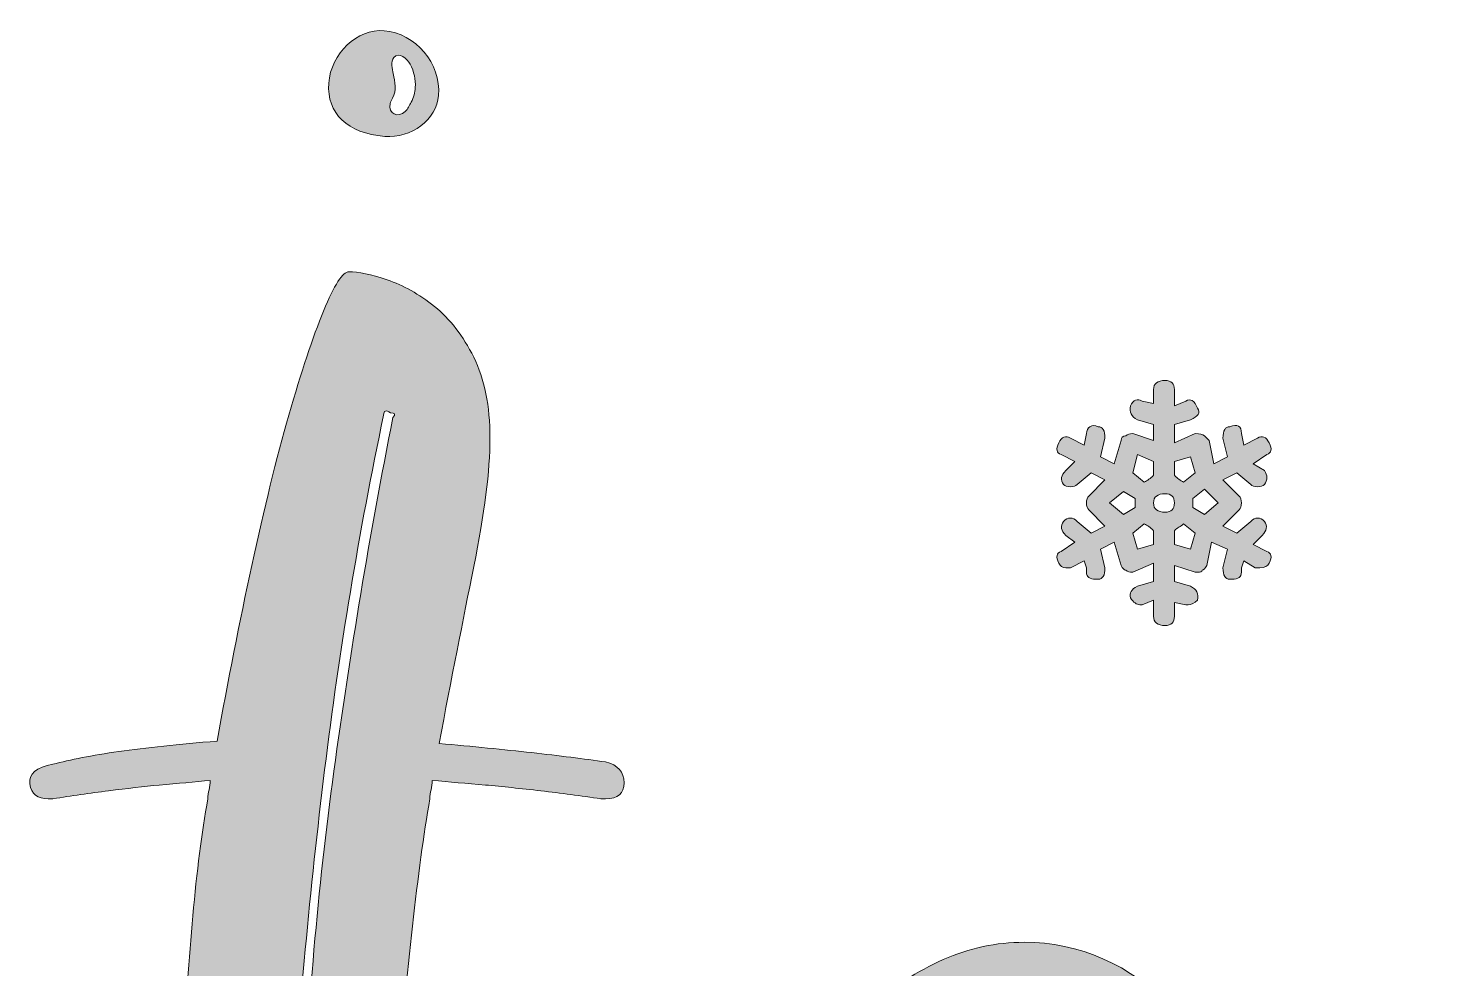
# Model space of a CAD drawing. Header units: inches. Extents: x 89 to 991, y -981 to -100.
# Drawn here: x 620.8 to 842.5, y -246.6 to -99.6 of the extents above; entities that cross this region are included whole.
import ezdxf

# ---------------------------------------------------------------- set-up
doc = ezdxf.new("R2010")
doc.units = ezdxf.units.IN
doc.header["$MEASUREMENT"] = 0
doc.layers.add('Layer 1', color=7, linetype='Continuous')

# ---------------------------------------------------------------- blocks, each defined once
blk = doc.blocks.new('block 2')
at = {"layer": 'Layer 1', "true_color": 0xffffff}
h = blk.add_hatch(color=7, dxfattribs=at)
h.dxf.hatch_style = 2
edge = h.paths.add_edge_path()
edge.add_spline(control_points=[(676.56, -116.46), (680.73, -116.8), (684.67, -113.8), (684.97, -110.07), (685.37, -105.05), (681.42, -100.34), (676.45, -99.92), (672.3, -99.56), (668.13, -103.51), (667.8, -108.13), (667.46, -112.87), (670.74, -115.98), (676.56, -116.46)], knot_values=[0, 0, 0, 0, 1, 1, 1, 2, 2, 2, 3, 3, 3, 4, 4, 4, 4], degree=3, periodic=1)
edge = h.paths.add_edge_path()
edge.add_spline(control_points=[(677.39, -111.32), (677.45, -111.02), (677.63, -110.77), (677.77, -110.5), (678.47, -109.25), (678.14, -107.97), (677.87, -106.64), (677.73, -105.92), (677.44, -104.75), (677.98, -104.11), (678.81, -103.13), (680.12, -104.37), (680.53, -105.16), (681.14, -106.32), (681.44, -107.58), (681.34, -108.82), (681.29, -109.6), (681.08, -110.36), (680.71, -111.1), (680.44, -111.62), (680.17, -112.15), (679.76, -112.57), (678.66, -113.65), (677.04, -112.93), (677.39, -111.32)], knot_values=[0, 0, 0, 0, 1, 1, 1, 2, 2, 2, 3, 3, 3, 4, 4, 4, 5, 5, 5, 6, 6, 6, 7, 7, 7, 8, 8, 8, 8], degree=3, periodic=1)
h = blk.add_hatch(color=7, dxfattribs=at)
h.dxf.hatch_style = 2
edge = h.paths.add_edge_path()
edge.add_spline(control_points=[(623.94, -220.08), (623.94, -220.08), (624.67, -220.08), (624.67, -220.08), (627.56, -219.6), (630.46, -219.18), (633.35, -218.82), (636.24, -218.46), (638.9, -218.16), (641.3, -217.91), (644.2, -217.68), (646.85, -217.43), (649.26, -217.19), (649.26, -217.68), (649.2, -218.16), (649.08, -218.64), (648.95, -219.12), (648.9, -219.6), (648.9, -220.08), (647.93, -225.39), (647.15, -231.48), (646.55, -238.35), (645.94, -245.22), (645.4, -252.03), (644.92, -258.78), (644.44, -265.53), (644.08, -271.92), (643.84, -277.95), (643.6, -283.98), (643.48, -288.8), (643.48, -292.41), (643.48, -309.77), (644.8, -325.68), (647.45, -340.15), (650.1, -354.61), (653.6, -367.09), (657.94, -377.58), (662.28, -388.07), (667.28, -396.2), (672.95, -401.99), (678.61, -407.77), (684.34, -410.67), (690.13, -410.67), (695.91, -410.67), (701.27, -408.01), (706.22, -402.71), (711.16, -397.4), (715.62, -390.71), (719.6, -382.64), (723.58, -374.57), (727.13, -365.82), (730.27, -356.42), (731.52, -352.67), (732.66, -349.04), (733.73, -345.48), (735.17, -348.37), (736.95, -351.12), (739.13, -353.71), (745.51, -361.3), (754.98, -365.1), (767.52, -365.1), (775.95, -365.1), (782.94, -361.85), (788.49, -355.34), (794.03, -348.83), (798.49, -340.99), (801.87, -331.83), (809.1, -331.83), (815.13, -330.56), (819.95, -328.03), (824.77, -325.5), (828.75, -322.55), (831.88, -319.17), (835.02, -315.8), (837.37, -312.3), (838.94, -308.69), (840.5, -305.07), (841.52, -302.06), (842.01, -299.64), (842.49, -297.72), (841.89, -296.75), (840.2, -296.75), (839.72, -296.75), (839.24, -296.93), (838.76, -297.29), (838.27, -297.66), (837.91, -298.44), (837.67, -299.64), (837.19, -301.81), (836.23, -304.47), (834.78, -307.6), (833.33, -310.74), (831.22, -313.69), (828.45, -316.46), (825.68, -319.24), (822.3, -321.59), (818.32, -323.51), (814.35, -325.44), (809.47, -326.41), (803.68, -326.41), (805.85, -318.93), (807.48, -311.34), (808.56, -303.62), (809.65, -295.91), (810.19, -288.8), (810.19, -282.29), (810.19, -269.51), (806.75, -259.68), (799.88, -252.81), (793.01, -245.94), (785.23, -242.51), (776.55, -242.51), (772.22, -242.51), (767.99, -243.41), (763.9, -245.22), (759.8, -247.03), (756.12, -249.44), (752.87, -252.45), (749.61, -255.47), (746.96, -259.02), (744.91, -263.12), (742.86, -267.22), (741.84, -271.68), (741.84, -276.5), (741.84, -278.91), (742.07, -281.56), (742.56, -284.46), (743.04, -287.35), (743.88, -290.48), (745.09, -293.86), (744.24, -294.71), (743.43, -295.62), (742.62, -296.53), (741.71, -296.78), (741.05, -297.59), (740.62, -298.93), (738.18, -301.99), (735.97, -305.28), (734.06, -308.87), (731.05, -314.53), (729.54, -320.62), (729.54, -327.13), (729.54, -330.44), (729.92, -333.6), (730.6, -336.64), (729.02, -341.94), (727.32, -347.34), (725.39, -352.99), (722.61, -361.07), (719.65, -368.54), (716.53, -375.41), (713.39, -382.28), (710.25, -387.94), (707.12, -392.4), (703.99, -396.86), (700.85, -399.09), (697.72, -399.09), (693.38, -399.09), (689.82, -395.72), (687.05, -388.97), (684.28, -382.22), (682.11, -374.02), (680.54, -364.38), (678.97, -354.74), (677.89, -344.61), (677.29, -334), (676.68, -323.39), (676.38, -314.11), (676.38, -306.15), (676.38, -301.09), (676.56, -294.82), (676.93, -287.35), (677.29, -279.88), (677.83, -272.04), (678.55, -263.84), (679.28, -255.65), (680.06, -247.69), (680.9, -239.97), (681.75, -232.26), (682.65, -225.63), (683.62, -220.08), (683.62, -219.6), (683.67, -219.12), (683.8, -218.64), (683.92, -218.16), (683.98, -217.68), (683.98, -217.19), (686.63, -217.43), (689.4, -217.68), (692.3, -217.91), (694.95, -218.16), (697.84, -218.46), (700.98, -218.82), (704.1, -219.18), (707.24, -219.6), (710.38, -220.08), (710.38, -220.08), (711.1, -220.08), (711.1, -220.08), (713.03, -220.08), (713.99, -219.24), (713.99, -217.55), (713.99, -215.87), (713.03, -214.78), (711.1, -214.3), (707.72, -213.82), (703.87, -213.34), (699.53, -212.85), (695.19, -212.37), (690.36, -211.89), (685.06, -211.41), (686.99, -201.28), (688.8, -192.06), (690.49, -183.74), (692.17, -175.42), (693.02, -168.73), (693.02, -163.67), (693.02, -158.61), (692.17, -154.39), (690.49, -151.01), (688.8, -147.64), (686.75, -144.99), (684.34, -143.06), (681.93, -141.13), (679.46, -139.74), (676.93, -138.9), (674.4, -138.05), (672.41, -137.63), (670.96, -137.63), (669.99, -137.63), (668.67, -139.68), (666.98, -143.78), (665.29, -147.88), (663.48, -153.31), (661.56, -160.05), (659.62, -166.8), (657.7, -174.64), (655.77, -183.56), (653.84, -192.48), (652.03, -201.64), (650.35, -211.04), (644.32, -211.53), (639.2, -212.07), (634.98, -212.67), (630.76, -213.28), (627.32, -213.94), (624.67, -214.66), (622.02, -215.15), (620.82, -216.17), (621.05, -217.73), (621.3, -219.3), (622.26, -220.08), (623.94, -220.08)], knot_values=[0, 0, 0, 0, 1, 1, 1, 2, 2, 2, 3, 3, 3, 4, 4, 4, 5, 5, 5, 6, 6, 6, 7, 7, 7, 8, 8, 8, 9, 9, 9, 10, 10, 10, 11, 11, 11, 12, 12, 12, 13, 13, 13, 14, 14, 14, 15, 15, 15, 16, 16, 16, 17, 17, 17, 18, 18, 18, 19, 19, 19, 20, 20, 20, 21, 21, 21, 22, 22, 22, 23, 23, 23, 24, 24, 24, 25, 25, 25, 26, 26, 26, 27, 27, 27, 28, 28, 28, 29, 29, 29, 30, 30, 30, 31, 31, 31, 32, 32, 32, 33, 33, 33, 34, 34, 34, 35, 35, 35, 36, 36, 36, 37, 37, 37, 38, 38, 38, 39, 39, 39, 40, 40, 40, 41, 41, 41, 42, 42, 42, 43, 43, 43, 44, 44, 44, 45, 45, 45, 46, 46, 46, 47, 47, 47, 48, 48, 48, 49, 49, 49, 50, 50, 50, 51, 51, 51, 52, 52, 52, 53, 53, 53, 54, 54, 54, 55, 55, 55, 56, 56, 56, 57, 57, 57, 58, 58, 58, 59, 59, 59, 60, 60, 60, 61, 61, 61, 62, 62, 62, 63, 63, 63, 64, 64, 64, 65, 65, 65, 66, 66, 66, 67, 67, 67, 68, 68, 68, 69, 69, 69, 70, 70, 70, 71, 71, 71, 72, 72, 72, 73, 73, 73, 74, 74, 74, 75, 75, 75, 76, 76, 76, 77, 77, 77, 78, 78, 78, 79, 79, 79, 80, 80, 80, 81, 81, 81, 82, 82, 82, 83, 83, 83, 84, 84, 84, 84], degree=3, periodic=1)
edge = h.paths.add_edge_path()
edge.add_spline(control_points=[(786.68, -349.73), (783.55, -354.68), (780.29, -357.14), (776.92, -357.14), (773.06, -357.14), (770.05, -355.52), (767.88, -352.26), (765.71, -349.01), (764.02, -345.21), (762.81, -340.87), (761.6, -336.53), (760.82, -332.14), (760.46, -327.67), (760.1, -323.21), (759.92, -319.66), (759.92, -317), (764.26, -320.86), (769.32, -324.06), (775.11, -326.59), (780.9, -329.12), (787.64, -330.75), (795.36, -331.47), (792.71, -338.7), (789.81, -344.79), (786.68, -349.73)], knot_values=[0, 0, 0, 0, 1, 1, 1, 2, 2, 2, 3, 3, 3, 4, 4, 4, 5, 5, 5, 6, 6, 6, 7, 7, 7, 8, 8, 8, 8], degree=3, periodic=1)
edge = h.paths.add_edge_path()
edge.add_spline(control_points=[(753.77, -265.11), (755.46, -261.85), (757.62, -259.14), (760.28, -256.97), (762.93, -254.8), (765.76, -253.17), (768.78, -252.09), (771.79, -251), (774.5, -250.46), (776.92, -250.46), (784.63, -250.46), (790.35, -252.21), (794.1, -255.71), (797.83, -259.2), (800.54, -263), (802.23, -267.1), (803.92, -271.92), (804.76, -277.47), (804.76, -283.73), (804.76, -289.52), (804.1, -296.27), (802.77, -303.98), (801.45, -311.7), (799.7, -319.05), (797.53, -326.04), (789.09, -325.56), (782.04, -323.69), (776.37, -320.44), (770.71, -317.18), (766.19, -313.15), (762.81, -308.32), (764.26, -304.71), (766, -301.45), (768.06, -298.56), (770.1, -295.67), (772.15, -293.13), (774.2, -290.97), (776.25, -288.8), (777.94, -286.99), (779.27, -285.54), (780.59, -284.09), (781.26, -283.01), (781.26, -282.29), (781.26, -279.16), (779.09, -277.58), (774.75, -277.58), (771.85, -277.58), (768.42, -278.37), (764.44, -279.93), (760.46, -281.51), (756.42, -283.98), (752.33, -287.35), (751.84, -285.42), (751.54, -283.49), (751.42, -281.56), (751.3, -279.64), (751.24, -277.95), (751.24, -276.5), (751.24, -272.16), (752.08, -268.36), (753.77, -265.11)], knot_values=[0, 0, 0, 0, 1, 1, 1, 2, 2, 2, 3, 3, 3, 4, 4, 4, 5, 5, 5, 6, 6, 6, 7, 7, 7, 8, 8, 8, 9, 9, 9, 10, 10, 10, 11, 11, 11, 12, 12, 12, 13, 13, 13, 14, 14, 14, 15, 15, 15, 16, 16, 16, 17, 17, 17, 18, 18, 18, 19, 19, 19, 20, 20, 20, 20], degree=3, periodic=1)
edge = h.paths.add_edge_path()
edge.add_spline(control_points=[(745.82, -312.66), (745.82, -312.66), (746.9, -312.66), (746.9, -312.66), (748.83, -307.84), (751.42, -303.2), (754.68, -298.74), (757.93, -294.28), (761.73, -290.37), (766.07, -286.99), (766.55, -286.51), (767.03, -286.62), (767.52, -287.35), (767.52, -287.84), (767.39, -288.2), (767.15, -288.43), (763.05, -291.81), (759.38, -295.61), (756.12, -299.82), (752.87, -304.05), (750.39, -308.45), (748.71, -313.02), (751.12, -314.23), (752.33, -316.28), (752.33, -319.17), (752.33, -321.11), (751.72, -322.73), (750.52, -324.06), (749.31, -325.38), (747.74, -326.04), (745.82, -326.04), (745.09, -333.28), (747.26, -340.03), (752.33, -346.3), (752.8, -346.54), (752.8, -346.9), (752.33, -347.38), (752.33, -347.38), (751.96, -347.74), (751.96, -347.74), (751.72, -347.74), (751.48, -347.62), (751.24, -347.38), (746.18, -341.11), (743.77, -333.88), (744.01, -325.68), (742.03, -325.12), (740.65, -324.13), (739.83, -322.73), (740.61, -319.5), (741.32, -316.46), (741.94, -313.71), (743.06, -313.02), (744.35, -312.66), (745.82, -312.66)], knot_values=[0, 0, 0, 0, 1, 1, 1, 2, 2, 2, 3, 3, 3, 4, 4, 4, 5, 5, 5, 6, 6, 6, 7, 7, 7, 8, 8, 8, 9, 9, 9, 10, 10, 10, 11, 11, 11, 12, 12, 12, 13, 13, 13, 14, 14, 14, 15, 15, 15, 16, 16, 16, 17, 17, 17, 18, 18, 18, 18], degree=3, periodic=1)
edge = h.paths.add_edge_path()
edge.add_spline(control_points=[(661.92, -271.8), (663.12, -252.99), (664.87, -234.25), (667.16, -215.56), (669.45, -196.88), (672.52, -178.38), (676.38, -160.05), (676.38, -159.33), (676.75, -159.21), (677.47, -159.69), (678.19, -159.69), (678.31, -159.93), (677.83, -160.41), (674.21, -178.74), (671.14, -197.18), (668.61, -215.74), (666.08, -234.31), (664.45, -252.99), (663.73, -271.8), (667.58, -272.76), (669.51, -275.05), (669.51, -278.67), (669.51, -280.6), (668.91, -282.17), (667.7, -283.37), (666.5, -284.58), (664.93, -285.18), (663, -285.18), (663, -285.18), (663, -288.07), (663, -288.07), (662.28, -312.66), (663.24, -333.7), (665.9, -351.18), (668.55, -368.66), (672.64, -382.22), (678.19, -391.86), (678.67, -392.34), (678.67, -392.7), (678.19, -392.95), (678.19, -392.95), (677.47, -392.95), (677.47, -392.95), (670.96, -382.82), (666.38, -367.99), (663.73, -348.47), (662.52, -340.03), (661.68, -330.75), (661.2, -320.62), (660.71, -310.49), (660.71, -299.64), (661.2, -288.07), (661.2, -288.07), (661.2, -285.18), (661.2, -285.18), (657.82, -284.22), (656.13, -282.05), (656.13, -278.67), (656.13, -274.57), (658.06, -272.28), (661.92, -271.8)], knot_values=[0, 0, 0, 0, 1, 1, 1, 2, 2, 2, 3, 3, 3, 4, 4, 4, 5, 5, 5, 6, 6, 6, 7, 7, 7, 8, 8, 8, 9, 9, 9, 10, 10, 10, 11, 11, 11, 12, 12, 12, 13, 13, 13, 14, 14, 14, 15, 15, 15, 16, 16, 16, 17, 17, 17, 18, 18, 18, 19, 19, 19, 20, 20, 20, 20], degree=3, periodic=1)
h = blk.add_hatch(color=7, dxfattribs=at)
h.dxf.hatch_style = 2
edge = h.paths.add_edge_path()
edge.add_spline(control_points=[(781.98, -183.2), (782.22, -183.68), (782.58, -183.92), (783.07, -183.92), (783.07, -183.92), (783.79, -183.92), (783.79, -183.92), (783.79, -183.92), (785.96, -182.84), (785.96, -182.84), (785.96, -182.84), (786.32, -183.92), (786.32, -183.92), (786.32, -183.92), (786.32, -184.64), (786.32, -184.64), (786.32, -185.37), (786.8, -185.73), (787.77, -185.73), (787.77, -185.73), (788.13, -185.73), (788.13, -185.73), (788.85, -185.73), (789.21, -185.13), (789.21, -183.92), (789.21, -183.92), (788.49, -181.03), (788.49, -181.03), (788.49, -181.03), (790.66, -179.94), (790.66, -179.94), (790.66, -179.94), (791.74, -183.56), (791.74, -183.56), (791.98, -184.04), (792.22, -184.28), (792.47, -184.28), (792.71, -184.53), (793.07, -184.64), (793.55, -184.64), (793.55, -184.64), (796.81, -183.2), (796.81, -183.2), (796.81, -183.2), (796.81, -186.09), (796.81, -186.09), (796.81, -186.09), (794.28, -186.81), (794.28, -186.81), (793.31, -187.3), (792.95, -187.9), (793.19, -188.62), (793.67, -189.35), (794.15, -189.71), (794.64, -189.71), (794.64, -189.71), (795, -189.71), (795, -189.71), (795, -189.71), (796.81, -188.98), (796.81, -188.98), (796.81, -188.98), (796.81, -191.52), (796.81, -191.52), (796.81, -192.48), (797.41, -192.96), (798.62, -192.96), (799.57, -192.96), (800.06, -192.48), (800.06, -191.52), (800.06, -191.52), (800.06, -189.35), (800.06, -189.35), (800.06, -189.35), (801.87, -189.71), (801.87, -189.71), (801.87, -189.71), (802.23, -189.71), (802.23, -189.71), (802.71, -189.71), (803.19, -189.47), (803.68, -188.98), (803.92, -188.02), (803.55, -187.3), (802.59, -186.81), (802.59, -186.81), (800.06, -186.09), (800.06, -186.09), (800.06, -186.09), (800.06, -183.56), (800.06, -183.56), (800.06, -183.56), (803.32, -184.64), (803.32, -184.64), (803.32, -184.64), (803.68, -184.64), (803.68, -184.64), (804.16, -184.64), (804.4, -184.53), (804.4, -184.28), (804.64, -184.28), (804.88, -184.04), (805.12, -183.56), (805.12, -183.56), (805.85, -179.94), (805.85, -179.94), (805.85, -179.94), (808.38, -181.03), (808.38, -181.03), (808.38, -181.03), (807.66, -183.92), (807.66, -183.92), (807.66, -185.13), (808.02, -185.73), (808.74, -185.73), (808.74, -185.73), (809.1, -185.73), (809.1, -185.73), (810.06, -185.73), (810.55, -185.37), (810.55, -184.64), (810.55, -184.64), (810.55, -183.92), (810.55, -183.92), (810.55, -183.92), (810.91, -182.84), (810.91, -182.84), (810.91, -182.84), (812.72, -183.92), (812.72, -183.92), (812.72, -183.92), (813.44, -183.92), (813.44, -183.92), (814.17, -183.92), (814.65, -183.68), (814.89, -183.2), (815.37, -182.24), (815.25, -181.63), (814.53, -181.39), (814.53, -181.39), (812.36, -180.3), (812.36, -180.3), (812.36, -180.3), (813.8, -178.86), (813.8, -178.86), (814.53, -178.13), (814.65, -177.41), (814.17, -176.69), (813.44, -175.97), (812.72, -175.97), (812, -176.69), (812, -176.69), (809.83, -178.5), (809.83, -178.5), (809.83, -178.5), (807.66, -177.41), (807.66, -177.41), (807.66, -177.41), (810.19, -174.88), (810.19, -174.88), (810.42, -174.64), (810.55, -174.28), (810.55, -173.79), (810.55, -173.31), (810.42, -172.95), (810.19, -172.71), (810.19, -172.71), (807.66, -170.18), (807.66, -170.18), (807.66, -170.18), (809.83, -169.09), (809.83, -169.09), (809.83, -169.09), (812, -170.9), (812, -170.9), (812.23, -171.15), (812.59, -171.26), (813.08, -171.26), (813.56, -171.26), (813.92, -171.15), (814.17, -170.9), (814.65, -170.18), (814.65, -169.46), (814.17, -168.73), (814.17, -168.73), (812.36, -167.65), (812.36, -167.65), (812.36, -167.65), (814.53, -166.2), (814.53, -166.2), (815.25, -165.96), (815.37, -165.36), (814.89, -164.39), (814.4, -163.43), (813.8, -163.19), (813.08, -163.67), (813.08, -163.67), (810.91, -164.75), (810.91, -164.75), (810.91, -164.75), (810.55, -162.95), (810.55, -162.95), (810.55, -161.74), (809.94, -161.38), (808.74, -161.86), (808.02, -161.86), (807.66, -162.47), (807.66, -163.67), (807.66, -163.67), (808.38, -166.56), (808.38, -166.56), (808.38, -166.56), (806.21, -167.65), (806.21, -167.65), (806.21, -167.65), (805.49, -164.03), (805.49, -164.03), (805.49, -164.03), (804.76, -163.31), (804.76, -163.31), (804.52, -163.07), (804.04, -162.95), (803.32, -162.95), (803.32, -162.95), (800.06, -164.39), (800.06, -164.39), (800.06, -164.39), (800.06, -161.5), (800.06, -161.5), (800.06, -161.5), (802.59, -160.78), (802.59, -160.78), (803.8, -160.3), (804.16, -159.69), (803.68, -158.97), (803.19, -157.76), (802.59, -157.4), (801.87, -157.88), (801.87, -157.88), (800.06, -158.61), (800.06, -158.61), (800.06, -158.61), (800.06, -156.07), (800.06, -156.07), (800.06, -155.11), (799.57, -154.63), (798.62, -154.63), (797.41, -154.63), (796.81, -155.11), (796.81, -156.07), (796.81, -156.07), (796.81, -158.24), (796.81, -158.24), (796.81, -158.24), (795, -157.88), (795, -157.88), (794.28, -157.4), (793.67, -157.65), (793.19, -158.61), (792.95, -159.57), (793.31, -160.3), (794.28, -160.78), (794.28, -160.78), (796.81, -161.5), (796.81, -161.5), (796.81, -161.5), (796.81, -164.03), (796.81, -164.03), (796.81, -164.03), (793.55, -162.95), (793.55, -162.95), (793.07, -162.95), (792.71, -163.07), (792.47, -163.31), (791.98, -163.31), (791.74, -163.55), (791.74, -164.03), (791.74, -164.03), (790.66, -167.65), (790.66, -167.65), (790.66, -167.65), (788.49, -166.56), (788.49, -166.56), (788.49, -166.56), (789.21, -163.67), (789.21, -163.67), (789.21, -162.47), (788.85, -161.86), (788.13, -161.86), (787.64, -161.62), (787.22, -161.62), (786.86, -161.86), (786.5, -162.1), (786.32, -162.47), (786.32, -162.95), (786.32, -162.95), (785.96, -164.75), (785.96, -164.75), (785.96, -164.75), (783.79, -163.67), (783.79, -163.67), (783.07, -163.19), (782.46, -163.43), (781.98, -164.39), (781.49, -165.36), (781.62, -165.96), (782.34, -166.2), (782.34, -166.2), (784.51, -167.29), (784.51, -167.29), (784.51, -167.29), (783.07, -168.73), (783.07, -168.73), (782.34, -169.46), (782.22, -170.18), (782.7, -170.9), (782.94, -171.15), (783.3, -171.26), (783.79, -171.26), (784.27, -171.26), (784.63, -171.15), (784.87, -170.9), (784.87, -170.9), (787.04, -169.09), (787.04, -169.09), (787.04, -169.09), (789.21, -170.18), (789.21, -170.18), (789.21, -170.18), (786.68, -172.71), (786.68, -172.71), (786.44, -172.95), (786.32, -173.31), (786.32, -173.79), (786.32, -174.28), (786.44, -174.64), (786.68, -174.88), (786.68, -174.88), (789.21, -177.41), (789.21, -177.41), (789.21, -177.41), (787.04, -178.5), (787.04, -178.5), (787.04, -178.5), (784.87, -176.69), (784.87, -176.69), (784.15, -175.97), (783.43, -175.97), (782.7, -176.69), (782.22, -177.41), (782.34, -178.13), (783.07, -178.86), (783.07, -178.86), (784.51, -179.94), (784.51, -179.94), (784.51, -179.94), (782.34, -181.39), (782.34, -181.39), (781.62, -181.63), (781.49, -182.24), (781.98, -183.2)], knot_values=[0, 0, 0, 0, 1, 1, 1, 2, 2, 2, 3, 3, 3, 4, 4, 4, 5, 5, 5, 6, 6, 6, 7, 7, 7, 8, 8, 8, 9, 9, 9, 10, 10, 10, 11, 11, 11, 12, 12, 12, 13, 13, 13, 14, 14, 14, 15, 15, 15, 16, 16, 16, 17, 17, 17, 18, 18, 18, 19, 19, 19, 20, 20, 20, 21, 21, 21, 22, 22, 22, 23, 23, 23, 24, 24, 24, 25, 25, 25, 26, 26, 26, 27, 27, 27, 28, 28, 28, 29, 29, 29, 30, 30, 30, 31, 31, 31, 32, 32, 32, 33, 33, 33, 34, 34, 34, 35, 35, 35, 36, 36, 36, 37, 37, 37, 38, 38, 38, 39, 39, 39, 40, 40, 40, 41, 41, 41, 42, 42, 42, 43, 43, 43, 44, 44, 44, 45, 45, 45, 46, 46, 46, 47, 47, 47, 48, 48, 48, 49, 49, 49, 50, 50, 50, 51, 51, 51, 52, 52, 52, 53, 53, 53, 54, 54, 54, 55, 55, 55, 56, 56, 56, 57, 57, 57, 58, 58, 58, 59, 59, 59, 60, 60, 60, 61, 61, 61, 62, 62, 62, 63, 63, 63, 64, 64, 64, 65, 65, 65, 66, 66, 66, 67, 67, 67, 68, 68, 68, 69, 69, 69, 70, 70, 70, 71, 71, 71, 72, 72, 72, 73, 73, 73, 74, 74, 74, 75, 75, 75, 76, 76, 76, 77, 77, 77, 78, 78, 78, 79, 79, 79, 80, 80, 80, 81, 81, 81, 82, 82, 82, 83, 83, 83, 84, 84, 84, 85, 85, 85, 86, 86, 86, 87, 87, 87, 88, 88, 88, 89, 89, 89, 90, 90, 90, 91, 91, 91, 92, 92, 92, 93, 93, 93, 94, 94, 94, 95, 95, 95, 96, 96, 96, 97, 97, 97, 98, 98, 98, 99, 99, 99, 100, 100, 100, 101, 101, 101, 102, 102, 102, 103, 103, 103, 104, 104, 104, 105, 105, 105, 106, 106, 106, 107, 107, 107, 108, 108, 108, 109, 109, 109, 110, 110, 110, 111, 111, 111, 112, 112, 112, 113, 113, 113, 114, 114, 114, 115, 115, 115, 116, 116, 116, 117, 117, 117, 118, 118, 118, 119, 119, 119, 120, 120, 120, 120], degree=3, periodic=1)
edge = h.paths.add_edge_path()
edge.add_spline(control_points=[(796.81, -180.3), (796.81, -180.3), (794.28, -181.03), (794.28, -181.03), (794.28, -181.03), (793.55, -178.5), (793.55, -178.5), (793.55, -178.5), (795.36, -177.05), (795.36, -177.05), (795.84, -177.29), (796.32, -177.65), (796.81, -178.13), (796.81, -178.13), (796.81, -180.3), (796.81, -180.3)], knot_values=[0, 0, 0, 0, 1, 1, 1, 2, 2, 2, 3, 3, 3, 4, 4, 4, 5, 5, 5, 5], degree=3, periodic=1)
edge = h.paths.add_edge_path()
edge.add_spline(control_points=[(802.59, -181.03), (802.59, -181.03), (800.06, -180.3), (800.06, -180.3), (800.06, -180.3), (800.06, -178.13), (800.06, -178.13), (800.3, -177.9), (800.54, -177.72), (800.78, -177.59), (801.02, -177.47), (801.27, -177.29), (801.51, -177.05), (801.51, -177.05), (803.32, -178.5), (803.32, -178.5), (803.32, -178.5), (802.59, -181.03), (802.59, -181.03)], knot_values=[0, 0, 0, 0, 1, 1, 1, 2, 2, 2, 3, 3, 3, 4, 4, 4, 5, 5, 5, 6, 6, 6, 6], degree=3, periodic=1)
h.paths.add_polyline_path([(804.76, -171.62), (806.93, -173.79), (804.76, -175.6), (802.95, -174.52), (802.95, -173.07)])
edge = h.paths.add_edge_path()
edge.add_spline(control_points=[(800.06, -167.29), (800.06, -167.29), (802.59, -166.56), (802.59, -166.56), (802.59, -166.56), (803.32, -169.09), (803.32, -169.09), (803.32, -169.09), (801.51, -170.54), (801.51, -170.54), (801.02, -170.3), (800.54, -169.94), (800.06, -169.46), (800.06, -169.46), (800.06, -167.29), (800.06, -167.29)], knot_values=[0, 0, 0, 0, 1, 1, 1, 2, 2, 2, 3, 3, 3, 4, 4, 4, 5, 5, 5, 5], degree=3, periodic=1)
edge = h.paths.add_edge_path()
edge.add_spline(control_points=[(798.62, -172.35), (799.57, -172.35), (800.06, -172.83), (800.06, -173.79), (800.06, -174.76), (799.57, -175.24), (798.62, -175.24), (797.41, -175.24), (796.81, -174.76), (796.81, -173.79), (796.81, -172.83), (797.41, -172.35), (798.62, -172.35)], knot_values=[0, 0, 0, 0, 1, 1, 1, 2, 2, 2, 3, 3, 3, 4, 4, 4, 4], degree=3, periodic=1)
edge = h.paths.add_edge_path()
edge.add_spline(control_points=[(794.28, -166.2), (794.28, -166.2), (796.81, -167.29), (796.81, -167.29), (796.81, -167.29), (796.81, -169.46), (796.81, -169.46), (796.32, -169.94), (795.84, -170.3), (795.36, -170.54), (795.36, -170.54), (793.55, -169.09), (793.55, -169.09), (793.55, -169.09), (794.28, -166.2), (794.28, -166.2)], knot_values=[0, 0, 0, 0, 1, 1, 1, 2, 2, 2, 3, 3, 3, 4, 4, 4, 5, 5, 5, 5], degree=3, periodic=1)
h.paths.add_polyline_path([(792.11, -171.99), (793.91, -173.07), (793.91, -174.52), (792.11, -175.6), (789.93, -173.79)])
at = {"layer": 'Layer 1', "lineweight": 0}
for points in [[(792.11, -171.99), (793.91, -173.07), (793.91, -174.52), (792.11, -175.6), (789.93, -173.79), (792.11, -171.99)], [(804.76, -171.62), (806.93, -173.79), (804.76, -175.6), (802.95, -174.52), (802.95, -173.07), (804.76, -171.62)]]:
    blk.add_lwpolyline(points, dxfattribs=at)
for points, knots in [([(676.56, -116.46), (680.73, -116.8), (684.67, -113.8), (684.97, -110.07), (685.37, -105.05), (681.42, -100.34), (676.45, -99.92), (672.3, -99.56), (668.13, -103.51), (667.8, -108.13), (667.46, -112.87), (670.74, -115.98), (676.56, -116.46)], [0, 0, 0, 0, 1, 1, 1, 2, 2, 2, 3, 3, 3, 4, 4, 4, 4]), ([(677.39, -111.32), (677.45, -111.02), (677.63, -110.77), (677.77, -110.5), (678.47, -109.25), (678.14, -107.97), (677.87, -106.64), (677.73, -105.92), (677.44, -104.75), (677.98, -104.11), (678.81, -103.13), (680.12, -104.37), (680.53, -105.16), (681.14, -106.32), (681.44, -107.58), (681.34, -108.82), (681.29, -109.6), (681.08, -110.36), (680.71, -111.1), (680.44, -111.62), (680.17, -112.15), (679.76, -112.57), (678.66, -113.65), (677.04, -112.93), (677.39, -111.32)], [0, 0, 0, 0, 1, 1, 1, 2, 2, 2, 3, 3, 3, 4, 4, 4, 5, 5, 5, 6, 6, 6, 7, 7, 7, 8, 8, 8, 8]), ([(623.94, -220.08), (623.94, -220.08), (624.67, -220.08), (624.67, -220.08), (627.56, -219.6), (630.46, -219.18), (633.35, -218.82), (636.24, -218.46), (638.9, -218.16), (641.3, -217.91), (644.2, -217.68), (646.85, -217.43), (649.26, -217.19), (649.26, -217.68), (649.2, -218.16), (649.08, -218.64), (648.95, -219.12), (648.9, -219.6), (648.9, -220.08), (647.93, -225.39), (647.15, -231.48), (646.55, -238.35), (645.94, -245.22), (645.4, -252.03), (644.92, -258.78), (644.44, -265.53), (644.08, -271.92), (643.84, -277.95), (643.6, -283.98), (643.48, -288.8), (643.48, -292.41), (643.48, -309.77), (644.8, -325.68), (647.45, -340.15), (650.1, -354.61), (653.6, -367.09), (657.94, -377.58), (662.28, -388.07), (667.28, -396.2), (672.95, -401.99), (678.61, -407.77), (684.34, -410.67), (690.13, -410.67), (695.91, -410.67), (701.27, -408.01), (706.22, -402.71), (711.16, -397.4), (715.62, -390.71), (719.6, -382.64), (723.58, -374.57), (727.13, -365.82), (730.27, -356.42), (731.52, -352.67), (732.66, -349.04), (733.73, -345.48), (735.17, -348.37), (736.95, -351.12), (739.13, -353.71), (745.51, -361.3), (754.98, -365.1), (767.52, -365.1), (775.95, -365.1), (782.94, -361.85), (788.49, -355.34), (794.03, -348.83), (798.49, -340.99), (801.87, -331.83), (809.1, -331.83), (815.13, -330.56), (819.95, -328.03), (824.77, -325.5), (828.75, -322.55), (831.88, -319.17), (835.02, -315.8), (837.37, -312.3), (838.94, -308.69), (840.5, -305.07), (841.52, -302.06), (842.01, -299.64), (842.49, -297.72), (841.89, -296.75), (840.2, -296.75), (839.72, -296.75), (839.24, -296.93), (838.76, -297.29), (838.27, -297.66), (837.91, -298.44), (837.67, -299.64), (837.19, -301.81), (836.23, -304.47), (834.78, -307.6), (833.33, -310.74), (831.22, -313.69), (828.45, -316.46), (825.68, -319.24), (822.3, -321.59), (818.32, -323.51), (814.35, -325.44), (809.47, -326.41), (803.68, -326.41), (805.85, -318.93), (807.48, -311.34), (808.56, -303.62), (809.65, -295.91), (810.19, -288.8), (810.19, -282.29), (810.19, -269.51), (806.75, -259.68), (799.88, -252.81), (793.01, -245.94), (785.23, -242.51), (776.55, -242.51), (772.22, -242.51), (767.99, -243.41), (763.9, -245.22), (759.8, -247.03), (756.12, -249.44), (752.87, -252.45), (749.61, -255.47), (746.96, -259.02), (744.91, -263.12), (742.86, -267.22), (741.84, -271.68), (741.84, -276.5), (741.84, -278.91), (742.07, -281.56), (742.56, -284.46), (743.04, -287.35), (743.88, -290.48), (745.09, -293.86), (744.24, -294.71), (743.43, -295.62), (742.62, -296.53), (741.71, -296.78), (741.05, -297.59), (740.62, -298.93), (738.18, -301.99), (735.97, -305.28), (734.06, -308.87), (731.05, -314.53), (729.54, -320.62), (729.54, -327.13), (729.54, -330.44), (729.92, -333.6), (730.6, -336.64), (729.02, -341.94), (727.32, -347.34), (725.39, -352.99), (722.61, -361.07), (719.65, -368.54), (716.53, -375.41), (713.39, -382.28), (710.25, -387.94), (707.12, -392.4), (703.99, -396.86), (700.85, -399.09), (697.72, -399.09), (693.38, -399.09), (689.82, -395.72), (687.05, -388.97), (684.28, -382.22), (682.11, -374.02), (680.54, -364.38), (678.97, -354.74), (677.89, -344.61), (677.29, -334), (676.68, -323.39), (676.38, -314.11), (676.38, -306.15), (676.38, -301.09), (676.56, -294.82), (676.93, -287.35), (677.29, -279.88), (677.83, -272.04), (678.55, -263.84), (679.28, -255.65), (680.06, -247.69), (680.9, -239.97), (681.75, -232.26), (682.65, -225.63), (683.62, -220.08), (683.62, -219.6), (683.67, -219.12), (683.8, -218.64), (683.92, -218.16), (683.98, -217.68), (683.98, -217.19), (686.63, -217.43), (689.4, -217.68), (692.3, -217.91), (694.95, -218.16), (697.84, -218.46), (700.98, -218.82), (704.1, -219.18), (707.24, -219.6), (710.38, -220.08), (710.38, -220.08), (711.1, -220.08), (711.1, -220.08), (713.03, -220.08), (713.99, -219.24), (713.99, -217.55), (713.99, -215.87), (713.03, -214.78), (711.1, -214.3), (707.72, -213.82), (703.87, -213.34), (699.53, -212.85), (695.19, -212.37), (690.36, -211.89), (685.06, -211.41), (686.99, -201.28), (688.8, -192.06), (690.49, -183.74), (692.17, -175.42), (693.02, -168.73), (693.02, -163.67), (693.02, -158.61), (692.17, -154.39), (690.49, -151.01), (688.8, -147.64), (686.75, -144.99), (684.34, -143.06), (681.93, -141.13), (679.46, -139.74), (676.93, -138.9), (674.4, -138.05), (672.41, -137.63), (670.96, -137.63), (669.99, -137.63), (668.67, -139.68), (666.98, -143.78), (665.29, -147.88), (663.48, -153.31), (661.56, -160.05), (659.62, -166.8), (657.7, -174.64), (655.77, -183.56), (653.84, -192.48), (652.03, -201.64), (650.35, -211.04), (644.32, -211.53), (639.2, -212.07), (634.98, -212.67), (630.76, -213.28), (627.32, -213.94), (624.67, -214.66), (622.02, -215.15), (620.82, -216.17), (621.05, -217.73), (621.3, -219.3), (622.26, -220.08), (623.94, -220.08)], [0, 0, 0, 0, 1, 1, 1, 2, 2, 2, 3, 3, 3, 4, 4, 4, 5, 5, 5, 6, 6, 6, 7, 7, 7, 8, 8, 8, 9, 9, 9, 10, 10, 10, 11, 11, 11, 12, 12, 12, 13, 13, 13, 14, 14, 14, 15, 15, 15, 16, 16, 16, 17, 17, 17, 18, 18, 18, 19, 19, 19, 20, 20, 20, 21, 21, 21, 22, 22, 22, 23, 23, 23, 24, 24, 24, 25, 25, 25, 26, 26, 26, 27, 27, 27, 28, 28, 28, 29, 29, 29, 30, 30, 30, 31, 31, 31, 32, 32, 32, 33, 33, 33, 34, 34, 34, 35, 35, 35, 36, 36, 36, 37, 37, 37, 38, 38, 38, 39, 39, 39, 40, 40, 40, 41, 41, 41, 42, 42, 42, 43, 43, 43, 44, 44, 44, 45, 45, 45, 46, 46, 46, 47, 47, 47, 48, 48, 48, 49, 49, 49, 50, 50, 50, 51, 51, 51, 52, 52, 52, 53, 53, 53, 54, 54, 54, 55, 55, 55, 56, 56, 56, 57, 57, 57, 58, 58, 58, 59, 59, 59, 60, 60, 60, 61, 61, 61, 62, 62, 62, 63, 63, 63, 64, 64, 64, 65, 65, 65, 66, 66, 66, 67, 67, 67, 68, 68, 68, 69, 69, 69, 70, 70, 70, 71, 71, 71, 72, 72, 72, 73, 73, 73, 74, 74, 74, 75, 75, 75, 76, 76, 76, 77, 77, 77, 78, 78, 78, 79, 79, 79, 80, 80, 80, 81, 81, 81, 82, 82, 82, 83, 83, 83, 84, 84, 84, 84]), ([(781.98, -183.2), (782.22, -183.68), (782.58, -183.92), (783.07, -183.92), (783.07, -183.92), (783.79, -183.92), (783.79, -183.92), (783.79, -183.92), (785.96, -182.84), (785.96, -182.84), (785.96, -182.84), (786.32, -183.92), (786.32, -183.92), (786.32, -183.92), (786.32, -184.64), (786.32, -184.64), (786.32, -185.37), (786.8, -185.73), (787.77, -185.73), (787.77, -185.73), (788.13, -185.73), (788.13, -185.73), (788.85, -185.73), (789.21, -185.13), (789.21, -183.92), (789.21, -183.92), (788.49, -181.03), (788.49, -181.03), (788.49, -181.03), (790.66, -179.94), (790.66, -179.94), (790.66, -179.94), (791.74, -183.56), (791.74, -183.56), (791.98, -184.04), (792.22, -184.28), (792.47, -184.28), (792.71, -184.53), (793.07, -184.64), (793.55, -184.64), (793.55, -184.64), (796.81, -183.2), (796.81, -183.2), (796.81, -183.2), (796.81, -186.09), (796.81, -186.09), (796.81, -186.09), (794.28, -186.81), (794.28, -186.81), (793.31, -187.3), (792.95, -187.9), (793.19, -188.62), (793.67, -189.35), (794.15, -189.71), (794.64, -189.71), (794.64, -189.71), (795, -189.71), (795, -189.71), (795, -189.71), (796.81, -188.98), (796.81, -188.98), (796.81, -188.98), (796.81, -191.52), (796.81, -191.52), (796.81, -192.48), (797.41, -192.96), (798.62, -192.96), (799.57, -192.96), (800.06, -192.48), (800.06, -191.52), (800.06, -191.52), (800.06, -189.35), (800.06, -189.35), (800.06, -189.35), (801.87, -189.71), (801.87, -189.71), (801.87, -189.71), (802.23, -189.71), (802.23, -189.71), (802.71, -189.71), (803.19, -189.47), (803.68, -188.98), (803.92, -188.02), (803.55, -187.3), (802.59, -186.81), (802.59, -186.81), (800.06, -186.09), (800.06, -186.09), (800.06, -186.09), (800.06, -183.56), (800.06, -183.56), (800.06, -183.56), (803.32, -184.64), (803.32, -184.64), (803.32, -184.64), (803.68, -184.64), (803.68, -184.64), (804.16, -184.64), (804.4, -184.53), (804.4, -184.28), (804.64, -184.28), (804.88, -184.04), (805.12, -183.56), (805.12, -183.56), (805.85, -179.94), (805.85, -179.94), (805.85, -179.94), (808.38, -181.03), (808.38, -181.03), (808.38, -181.03), (807.66, -183.92), (807.66, -183.92), (807.66, -185.13), (808.02, -185.73), (808.74, -185.73), (808.74, -185.73), (809.1, -185.73), (809.1, -185.73), (810.06, -185.73), (810.55, -185.37), (810.55, -184.64), (810.55, -184.64), (810.55, -183.92), (810.55, -183.92), (810.55, -183.92), (810.91, -182.84), (810.91, -182.84), (810.91, -182.84), (812.72, -183.92), (812.72, -183.92), (812.72, -183.92), (813.44, -183.92), (813.44, -183.92), (814.17, -183.92), (814.65, -183.68), (814.89, -183.2), (815.37, -182.24), (815.25, -181.63), (814.53, -181.39), (814.53, -181.39), (812.36, -180.3), (812.36, -180.3), (812.36, -180.3), (813.8, -178.86), (813.8, -178.86), (814.53, -178.13), (814.65, -177.41), (814.17, -176.69), (813.44, -175.97), (812.72, -175.97), (812, -176.69), (812, -176.69), (809.83, -178.5), (809.83, -178.5), (809.83, -178.5), (807.66, -177.41), (807.66, -177.41), (807.66, -177.41), (810.19, -174.88), (810.19, -174.88), (810.42, -174.64), (810.55, -174.28), (810.55, -173.79), (810.55, -173.31), (810.42, -172.95), (810.19, -172.71), (810.19, -172.71), (807.66, -170.18), (807.66, -170.18), (807.66, -170.18), (809.83, -169.09), (809.83, -169.09), (809.83, -169.09), (812, -170.9), (812, -170.9), (812.23, -171.15), (812.59, -171.26), (813.08, -171.26), (813.56, -171.26), (813.92, -171.15), (814.17, -170.9), (814.65, -170.18), (814.65, -169.46), (814.17, -168.73), (814.17, -168.73), (812.36, -167.65), (812.36, -167.65), (812.36, -167.65), (814.53, -166.2), (814.53, -166.2), (815.25, -165.96), (815.37, -165.36), (814.89, -164.39), (814.4, -163.43), (813.8, -163.19), (813.08, -163.67), (813.08, -163.67), (810.91, -164.75), (810.91, -164.75), (810.91, -164.75), (810.55, -162.95), (810.55, -162.95), (810.55, -161.74), (809.94, -161.38), (808.74, -161.86), (808.02, -161.86), (807.66, -162.47), (807.66, -163.67), (807.66, -163.67), (808.38, -166.56), (808.38, -166.56), (808.38, -166.56), (806.21, -167.65), (806.21, -167.65), (806.21, -167.65), (805.49, -164.03), (805.49, -164.03), (805.49, -164.03), (804.76, -163.31), (804.76, -163.31), (804.52, -163.07), (804.04, -162.95), (803.32, -162.95), (803.32, -162.95), (800.06, -164.39), (800.06, -164.39), (800.06, -164.39), (800.06, -161.5), (800.06, -161.5), (800.06, -161.5), (802.59, -160.78), (802.59, -160.78), (803.8, -160.3), (804.16, -159.69), (803.68, -158.97), (803.19, -157.76), (802.59, -157.4), (801.87, -157.88), (801.87, -157.88), (800.06, -158.61), (800.06, -158.61), (800.06, -158.61), (800.06, -156.07), (800.06, -156.07), (800.06, -155.11), (799.57, -154.63), (798.62, -154.63), (797.41, -154.63), (796.81, -155.11), (796.81, -156.07), (796.81, -156.07), (796.81, -158.24), (796.81, -158.24), (796.81, -158.24), (795, -157.88), (795, -157.88), (794.28, -157.4), (793.67, -157.65), (793.19, -158.61), (792.95, -159.57), (793.31, -160.3), (794.28, -160.78), (794.28, -160.78), (796.81, -161.5), (796.81, -161.5), (796.81, -161.5), (796.81, -164.03), (796.81, -164.03), (796.81, -164.03), (793.55, -162.95), (793.55, -162.95), (793.07, -162.95), (792.71, -163.07), (792.47, -163.31), (791.98, -163.31), (791.74, -163.55), (791.74, -164.03), (791.74, -164.03), (790.66, -167.65), (790.66, -167.65), (790.66, -167.65), (788.49, -166.56), (788.49, -166.56), (788.49, -166.56), (789.21, -163.67), (789.21, -163.67), (789.21, -162.47), (788.85, -161.86), (788.13, -161.86), (787.64, -161.62), (787.22, -161.62), (786.86, -161.86), (786.5, -162.1), (786.32, -162.47), (786.32, -162.95), (786.32, -162.95), (785.96, -164.75), (785.96, -164.75), (785.96, -164.75), (783.79, -163.67), (783.79, -163.67), (783.07, -163.19), (782.46, -163.43), (781.98, -164.39), (781.49, -165.36), (781.62, -165.96), (782.34, -166.2), (782.34, -166.2), (784.51, -167.29), (784.51, -167.29), (784.51, -167.29), (783.07, -168.73), (783.07, -168.73), (782.34, -169.46), (782.22, -170.18), (782.7, -170.9), (782.94, -171.15), (783.3, -171.26), (783.79, -171.26), (784.27, -171.26), (784.63, -171.15), (784.87, -170.9), (784.87, -170.9), (787.04, -169.09), (787.04, -169.09), (787.04, -169.09), (789.21, -170.18), (789.21, -170.18), (789.21, -170.18), (786.68, -172.71), (786.68, -172.71), (786.44, -172.95), (786.32, -173.31), (786.32, -173.79), (786.32, -174.28), (786.44, -174.64), (786.68, -174.88), (786.68, -174.88), (789.21, -177.41), (789.21, -177.41), (789.21, -177.41), (787.04, -178.5), (787.04, -178.5), (787.04, -178.5), (784.87, -176.69), (784.87, -176.69), (784.15, -175.97), (783.43, -175.97), (782.7, -176.69), (782.22, -177.41), (782.34, -178.13), (783.07, -178.86), (783.07, -178.86), (784.51, -179.94), (784.51, -179.94), (784.51, -179.94), (782.34, -181.39), (782.34, -181.39), (781.62, -181.63), (781.49, -182.24), (781.98, -183.2)], [0, 0, 0, 0, 1, 1, 1, 2, 2, 2, 3, 3, 3, 4, 4, 4, 5, 5, 5, 6, 6, 6, 7, 7, 7, 8, 8, 8, 9, 9, 9, 10, 10, 10, 11, 11, 11, 12, 12, 12, 13, 13, 13, 14, 14, 14, 15, 15, 15, 16, 16, 16, 17, 17, 17, 18, 18, 18, 19, 19, 19, 20, 20, 20, 21, 21, 21, 22, 22, 22, 23, 23, 23, 24, 24, 24, 25, 25, 25, 26, 26, 26, 27, 27, 27, 28, 28, 28, 29, 29, 29, 30, 30, 30, 31, 31, 31, 32, 32, 32, 33, 33, 33, 34, 34, 34, 35, 35, 35, 36, 36, 36, 37, 37, 37, 38, 38, 38, 39, 39, 39, 40, 40, 40, 41, 41, 41, 42, 42, 42, 43, 43, 43, 44, 44, 44, 45, 45, 45, 46, 46, 46, 47, 47, 47, 48, 48, 48, 49, 49, 49, 50, 50, 50, 51, 51, 51, 52, 52, 52, 53, 53, 53, 54, 54, 54, 55, 55, 55, 56, 56, 56, 57, 57, 57, 58, 58, 58, 59, 59, 59, 60, 60, 60, 61, 61, 61, 62, 62, 62, 63, 63, 63, 64, 64, 64, 65, 65, 65, 66, 66, 66, 67, 67, 67, 68, 68, 68, 69, 69, 69, 70, 70, 70, 71, 71, 71, 72, 72, 72, 73, 73, 73, 74, 74, 74, 75, 75, 75, 76, 76, 76, 77, 77, 77, 78, 78, 78, 79, 79, 79, 80, 80, 80, 81, 81, 81, 82, 82, 82, 83, 83, 83, 84, 84, 84, 85, 85, 85, 86, 86, 86, 87, 87, 87, 88, 88, 88, 89, 89, 89, 90, 90, 90, 91, 91, 91, 92, 92, 92, 93, 93, 93, 94, 94, 94, 95, 95, 95, 96, 96, 96, 97, 97, 97, 98, 98, 98, 99, 99, 99, 100, 100, 100, 101, 101, 101, 102, 102, 102, 103, 103, 103, 104, 104, 104, 105, 105, 105, 106, 106, 106, 107, 107, 107, 108, 108, 108, 109, 109, 109, 110, 110, 110, 111, 111, 111, 112, 112, 112, 113, 113, 113, 114, 114, 114, 115, 115, 115, 116, 116, 116, 117, 117, 117, 118, 118, 118, 119, 119, 119, 120, 120, 120, 120]), ([(661.92, -271.8), (663.12, -252.99), (664.87, -234.25), (667.16, -215.56), (669.45, -196.88), (672.52, -178.38), (676.38, -160.05), (676.38, -159.33), (676.75, -159.21), (677.47, -159.69), (678.19, -159.69), (678.31, -159.93), (677.83, -160.41), (674.21, -178.74), (671.14, -197.18), (668.61, -215.74), (666.08, -234.31), (664.45, -252.99), (663.73, -271.8), (667.58, -272.76), (669.51, -275.05), (669.51, -278.67), (669.51, -280.6), (668.91, -282.17), (667.7, -283.37), (666.5, -284.58), (664.93, -285.18), (663, -285.18), (663, -285.18), (663, -288.07), (663, -288.07), (662.28, -312.66), (663.24, -333.7), (665.9, -351.18), (668.55, -368.66), (672.64, -382.22), (678.19, -391.86), (678.67, -392.34), (678.67, -392.7), (678.19, -392.95), (678.19, -392.95), (677.47, -392.95), (677.47, -392.95), (670.96, -382.82), (666.38, -367.99), (663.73, -348.47), (662.52, -340.03), (661.68, -330.75), (661.2, -320.62), (660.71, -310.49), (660.71, -299.64), (661.2, -288.07), (661.2, -288.07), (661.2, -285.18), (661.2, -285.18), (657.82, -284.22), (656.13, -282.05), (656.13, -278.67), (656.13, -274.57), (658.06, -272.28), (661.92, -271.8)], [0, 0, 0, 0, 1, 1, 1, 2, 2, 2, 3, 3, 3, 4, 4, 4, 5, 5, 5, 6, 6, 6, 7, 7, 7, 8, 8, 8, 9, 9, 9, 10, 10, 10, 11, 11, 11, 12, 12, 12, 13, 13, 13, 14, 14, 14, 15, 15, 15, 16, 16, 16, 17, 17, 17, 18, 18, 18, 19, 19, 19, 20, 20, 20, 20]), ([(794.28, -166.2), (794.28, -166.2), (796.81, -167.29), (796.81, -167.29), (796.81, -167.29), (796.81, -169.46), (796.81, -169.46), (796.32, -169.94), (795.84, -170.3), (795.36, -170.54), (795.36, -170.54), (793.55, -169.09), (793.55, -169.09), (793.55, -169.09), (794.28, -166.2), (794.28, -166.2)], [0, 0, 0, 0, 1, 1, 1, 2, 2, 2, 3, 3, 3, 4, 4, 4, 5, 5, 5, 5]), ([(800.06, -167.29), (800.06, -167.29), (802.59, -166.56), (802.59, -166.56), (802.59, -166.56), (803.32, -169.09), (803.32, -169.09), (803.32, -169.09), (801.51, -170.54), (801.51, -170.54), (801.02, -170.3), (800.54, -169.94), (800.06, -169.46), (800.06, -169.46), (800.06, -167.29), (800.06, -167.29)], [0, 0, 0, 0, 1, 1, 1, 2, 2, 2, 3, 3, 3, 4, 4, 4, 5, 5, 5, 5]), ([(798.62, -172.35), (799.57, -172.35), (800.06, -172.83), (800.06, -173.79), (800.06, -174.76), (799.57, -175.24), (798.62, -175.24), (797.41, -175.24), (796.81, -174.76), (796.81, -173.79), (796.81, -172.83), (797.41, -172.35), (798.62, -172.35)], [0, 0, 0, 0, 1, 1, 1, 2, 2, 2, 3, 3, 3, 4, 4, 4, 4]), ([(796.81, -180.3), (796.81, -180.3), (794.28, -181.03), (794.28, -181.03), (794.28, -181.03), (793.55, -178.5), (793.55, -178.5), (793.55, -178.5), (795.36, -177.05), (795.36, -177.05), (795.84, -177.29), (796.32, -177.65), (796.81, -178.13), (796.81, -178.13), (796.81, -180.3), (796.81, -180.3)], [0, 0, 0, 0, 1, 1, 1, 2, 2, 2, 3, 3, 3, 4, 4, 4, 5, 5, 5, 5]), ([(802.59, -181.03), (802.59, -181.03), (800.06, -180.3), (800.06, -180.3), (800.06, -180.3), (800.06, -178.13), (800.06, -178.13), (800.3, -177.9), (800.54, -177.72), (800.78, -177.59), (801.02, -177.47), (801.27, -177.29), (801.51, -177.05), (801.51, -177.05), (803.32, -178.5), (803.32, -178.5), (803.32, -178.5), (802.59, -181.03), (802.59, -181.03)], [0, 0, 0, 0, 1, 1, 1, 2, 2, 2, 3, 3, 3, 4, 4, 4, 5, 5, 5, 6, 6, 6, 6])]:
    blk.add_open_spline(points, degree=3, knots=knots, dxfattribs=at)

msp = doc.modelspace()

# ---------------------------------------------------------------- block references
at = {"layer": 'Layer 1'}
msp.add_blockref('block 2', (0, 0), dxfattribs=at)

doc.saveas('drawing.dxf')
